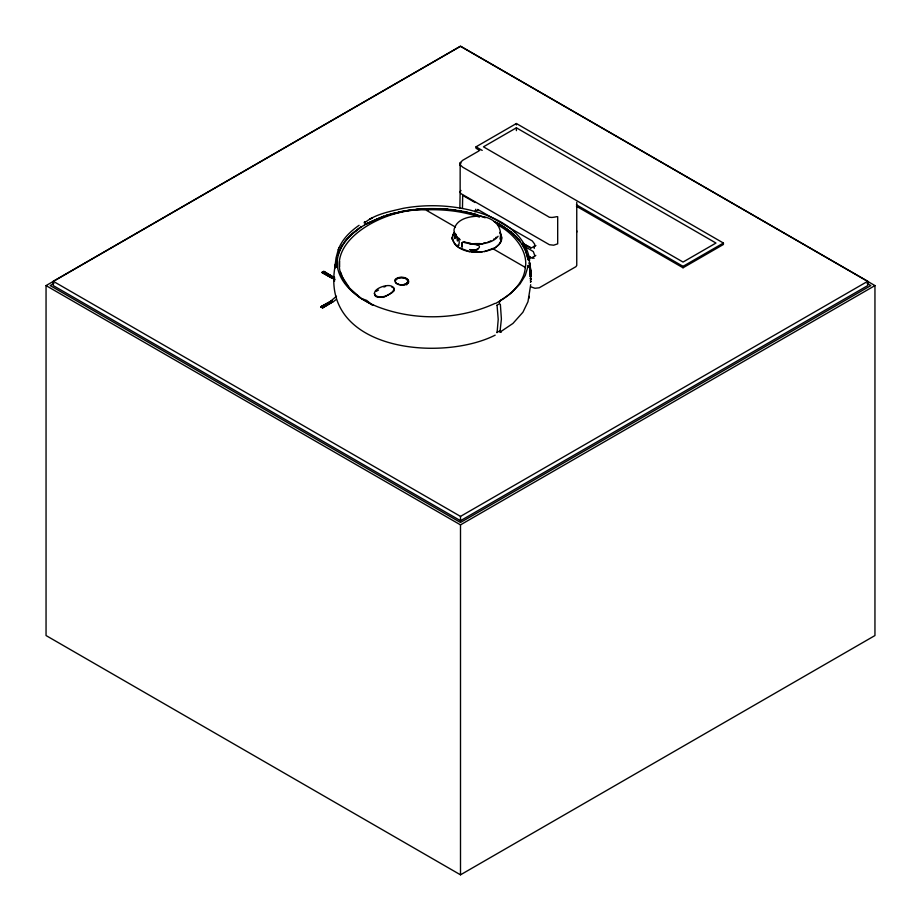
<?xml version="1.0" encoding="UTF-8"?>
<svg xmlns="http://www.w3.org/2000/svg" width="921" height="921" viewBox="0 0 921 921"><rect width="100%" height="100%" fill="white"/><g stroke="black" fill="none" stroke-linecap="round" stroke-linejoin="round"><path stroke-width="1.38" d="M336.706 266.998L337.121 258.882M339.596 266.906L339.596 261.276M460.984 162.81L460.143 164.732L462.687 167.161L547.281 216.009C550.021 219.198 556.906 216.113 557.689 216.711L557.689 243.835L553.671 245.205L549.411 244.71L460.995 193.663L460.143 192.431L460.166 162.741L462.71 160.3L479.058 150.86M460.143 163.524L460.143 162.867M576.753 232.115L576.753 202.309M530.807 276.807L530.922 275.402M530.945 278.614L530.933 278.004M530.036 278.522L530.139 278.695M530.45 270.29L530.508 270.947L530.531 268.944L530.738 272.006L530.692 270.878M364.336 223.181C374.041 214.328 390.251 211.416 403.294 208.319C422.325 204.865 441.942 204.876 460.984 208.227C489.039 213.223 524.141 227.499 529.448 259.1M530.531 269.254L530.3 267.85L530.531 269.07M530.807 273.928L530.646 271.81L530.473 273.491M459.855 208.491L460.143 191.683L460.995 190.451M462.469 207.973L462.687 195.367L475.063 202.516M495.176 335.152C441.85 362.149 320.082 351.327 335.025 266.353M452.211 237.71L452.223 237.008L452.223 239.264L452.211 238.551C457.472 254.288 480.152 254.484 493.103 248.82L525.269 267.389C524.613 279.593 515.276 290.103 505.744 297.195M530.277 276.807L530.197 276.634M530.323 280.364L530.588 279.961M530.83 281.285L530.853 281.63M530.611 272.478L530.519 273.353M530.577 281.872L530.738 281.101L530.738 281.768M530.266 267.078L530.082 265.72L530.415 268.046L530.346 267.274M530.692 284.693L527.975 301.708L522.932 312.219L512.939 323.444L499.953 332.193L501.392 319.057L500.379 304.552M335.037 266.227L336.05 257.915L338.295 249.556M334.841 268.368L335.221 264.223M530.577 270.256L530.68 270.532M528.159 265.409L527.952 267.182L528.124 265.732M529.207 264.028L529.115 263.418M499.389 302.917L499.677 301.075L510.66 293.477L519.928 284.071L525.246 275.46L527.952 266.618M461.617 242.96L462.089 247.208L461.893 243.443L462.768 242.027C474.027 245.815 491.699 244.859 498.111 236.248M525.419 267.942L525.384 265.916M336.683 259.906L336.971 257.972M530.059 272.973L530.036 272.202M528.735 298.623L529.218 296.389M455.469 233.485L454.847 238.62L455.354 234.671M497.087 332.654L498.215 319.357L497.121 306.002M452.487 236.271L453.777 233.347M374.294 293.304L375.112 295.883M337.754 255.416L339.837 249.741M479.311 247.611L476.641 249.626L477.884 249.338M339.009 247.807C343.084 238.389 350.774 231.067 359.086 225.311M338.214 249.729L339.078 247.634M340.459 248.647C345.628 238.355 354.815 230.78 364.543 224.989M393.831 291.232L394.292 289.678A5.549 3.2 0 0 0 393.877 288.618M341.346 246.517L342.497 244.641M454.306 232.391C450.68 237.25 453.224 244.157 458.094 247.093M457.852 240.266L458.186 239.771L457.426 241.014L456.643 236.179M475.766 209.24L475.063 211.588M534.215 248.44L534.675 244.169L532.292 240.957L477.688 209.424M345.156 241.037L350.026 235.58L359.305 228.074M456.125 234.452L456.402 235.695M493.357 249.43L499.228 244.33L501.185 241.521L501.945 237.802L500.402 233.393M474.856 211.715L478.045 209.827M495.671 237.745L496.304 237.158M499.999 239.092C503.568 223.688 489.189 214.42 473.567 216.504C466.348 217.252 457.645 219.981 454.801 227.406C451.025 234.452 461.951 238.355 458.612 244.917L457.852 245.101L458.911 245.447M336.499 296.217L331.007 300.891L333.091 301.892L335.774 299.786M495.901 247.093C500.771 244.169 503.327 237.273 499.723 232.414M359.547 228.304C346.538 237.123 335.463 251.019 337.339 267.297L337.201 265.352C339.711 285.591 359.547 299.544 377.645 306.785C415.083 321.084 458.6 320.128 495.072 303.377M493.483 239.379L494.266 238.85M392.841 292.21L383.689 297.333L377.529 297.276M504.8 297.967L495.832 303.366M495.084 247.645L484.446 251.629M499.746 301.017L501.082 300.211M322.016 307.384L332.067 301.328L321.901 307.246M332.285 301.455L322.016 307.602L332.435 301.558M322.269 307.775L332.654 301.685M322.454 307.867L332.654 301.766M322.603 307.971L332.654 301.984M331.986 301.593L321.717 307.361L331.986 301.524M53.268 281.285L460.5 46.177L867.732 281.285L867.732 285.591L460.5 520.699L53.268 285.591L53.268 281.285L460.5 516.393L867.732 281.285M46.05 285.591L460.5 46.303L874.95 285.591L874.95 635.548L460.5 874.823L46.05 635.548L46.05 285.591L460.5 524.866L874.95 285.591M53.925 283.438L50.195 285.591L460.5 522.472L870.806 285.591L867.075 283.438M479.737 150.411L476.019 148.269L476.019 146.83L516.393 123.518L723.411 243.04L723.411 244.468L683.037 267.781L576.419 206.235M516.393 127.812L483.456 146.83L683.037 262.059L715.974 243.04L516.393 127.812L516.393 130.632M321.717 307.142L331.963 301.259M376.24 291.347L378.508 290.034M535.872 245.573L531.003 248.037L524.153 244.238M530.83 257.569L530.208 257.35M535.803 255.428L531.67 257.822L530.381 257.65M576.419 204.796L683.037 266.353L723.411 243.04M321.613 307.004L331.871 301.202L321.613 307.223M321.636 307.418L331.882 301.478L321.533 307.361M320.842 306.705L331.307 300.879M331.537 301.006L320.842 306.923L331.756 301.132M321.084 307.107L331.871 301.202M321.314 307.234L331.882 301.328M365.05 224.39L383.804 216.078M366.028 224.171L384.103 216.251M364.693 224.897C399.979 205.878 443.369 204.186 481.165 216.354M496.626 305.312L499.781 303.665M496.764 332.469L500.494 330.524M489.926 241.221L490.881 240.795M534.192 258.225L532.338 258.076M383.861 287.018L385.565 286.454M487.923 241.97L488.936 241.613M386.371 215.491L406.034 210.817L427.091 208.745M386.083 215.318L395.8 212.624M485.781 242.603L483.548 243.098M398.39 212.037L413.517 209.539M471.068 243.501L469.722 243.743L477.93 244.894L474.868 243.961L475.892 244.203M482.834 243.8L479.208 244.18M334.277 277.094L332.366 278.142L334.899 279.489M482.005 251.997L471.989 251.997M416.188 209.251L424.431 208.641M530.818 247.657L530.657 247.657M480.083 243.581L474.614 243.628M478.08 244.226L476.813 244.215L479.277 244.18M535.469 245.608L534.652 245.423M475.201 250.282L476.525 250.27M429.531 208.687C448.389 208.514 467.5 211.001 485.171 217.782M476.71 243.708L477.792 243.708M428.023 209.758L428.058 210.356L428.023 209.758C445.396 209.378 462.952 211.381 479.438 217.091M439.973 208.618L447.779 209.182M450.381 209.458L455.573 210.126M471.494 250.005L470.194 249.833L474.81 250.167L469.814 249.591L470.7 249.833M470.205 243.19L467.108 242.58M458.163 210.506L460.857 210.944M463.574 211.416L476.284 214.455M469.56 251.629L458.923 247.645M464.069 241.705L466.107 242.315M476.606 244.41L478.828 245.423L479.484 246.77M530.139 247.496L530.772 247.588M530.957 257.5L527.86 255.854M530.726 286.799L534.974 288.273L539.234 287.789L575.901 266.687L576.753 265.455L576.753 230.883M494.117 221.604C509.44 229.064 525.465 242.131 527.883 259.469M495.521 222.306C505.088 227.084 514.194 233.427 520.607 242.108M373.293 305.346L371.98 304.655M372.786 305.254L361.308 298.623M496.592 222.537L511.293 232.138M322.776 271.925L333.137 277.889L322.661 271.983M322.442 272.121L333.114 278.084L323.041 272.098M322.212 272.248L332.999 278.142M322.108 272.305L332.884 278.211M322.085 272.432L332.665 278.338M322.085 272.662L332.435 278.464M322.88 271.856L333.126 277.808M333.126 278.027L322.857 272.282M476.019 146.83L482.213 150.411M522.748 243.225L530.266 247.427M524.878 246.483L533.305 251.583L534.905 255.888M527.733 255.923L530.461 257.696M455.458 227.084L425.801 209.965C380.108 206.615 301.374 253.148 360.226 297.932M323.064 271.753L333.229 277.682M323.041 271.879L333.448 277.854M323.144 271.96L333.229 277.981L323.259 271.902M323.847 271.315L333.897 277.371M323.628 271.442L333.897 277.589L323.478 271.545M323.294 271.637L333.678 277.716M361.389 298.508L366.719 300.419L371.324 304.252M498.353 225.334C513.193 233.232 527.388 249.775 525.603 266.1M360.79 298.128L349.681 288.285L342.612 277.474M512.893 233.474L514.425 234.843M514.862 232.299L513.319 230.918M458.52 237.975L459.119 238.597M515.841 236.213L517.165 237.595M518.408 238.976L519.674 240.45M459.683 239.195L460.189 239.805M522.84 244.756L524.625 247.772M522.242 244.226L525.35 249.741L528.286 260.033M529.54 262.6C529.46 261.748 529.218 264.143 529.471 262.692M529.552 262.301L529.506 262.013M342.681 277.647L340.689 272.271M530.093 265.306C529.897 264.12 530.335 267.113 530.059 265.11M530.68 272.57L530.818 273.146M527.768 255.474L528.435 258.41M529.897 263.751L529.794 262.992L529.782 264.546M529.333 258.225L529.621 260.355M530.91 275.552L530.841 276.668M530.427 282.171L530.496 282.033M334.473 276.956L334.496 278.948M334.496 279.224L334.519 281.227M460.143 164.007L460.143 165.204M683.037 266.353L683.037 267.781M516.393 123.518L516.393 124.945M460.5 516.393L460.5 520.699M460.5 524.866L460.5 874.823M394.706 280.237A7.046 4.075 0 0 1 402.132 277.233A7.046 4.075 0 0 1 408.544 280.928A7.046 4.075 0 0 1 403.34 285.222M408.556 281.722A7.046 4.075 0 0 1 408.095 283.403M407.001 284.497A7.046 4.075 0 0 1 406.506 284.819M407.427 279.719A7.046 4.075 0 0 1 408.487 281.308M376.689 296.884A10.833 6.251 0 0 1 375.78 296.366M391.828 287.099A9.935 5.733 0 0 1 392.737 287.617M530.83 278.729L530.749 280.007L530.933 278.764M530.991 277.67L530.991 277.67M530.392 276.035L530.427 276.691L530.392 276.035M530.784 274.09L530.818 274.907L530.795 274.147M394.292 288.918C391.955 294.444 383.504 298.185 377.529 296.516A10.833 6.251 0 0 1 375.112 295.123C371.382 289.39 386.026 284.013 390.988 285.947A9.935 5.733 0 0 1 393.405 287.352A5.549 3.2 0 0 1 394.292 288.918M364.348 222.295L364.992 221.696L364.348 222.295M530.277 269.231L530.174 268.575L530.277 269.231M530.461 271.419L530.392 270.751L530.461 271.419M530.047 269.3L530.128 270.106L530.047 269.3M530.392 274.274L530.335 273.618L530.392 274.274M530.542 275.287L530.565 276.093L530.565 275.333M530.715 275.344L530.692 274.734L530.715 275.344M530.197 271.453L530.266 272.271L530.197 271.453M530.128 274.32L530.185 275.137L530.128 274.32M372.096 218.012L370.058 219.014L372.096 218.012M501.059 331.905L500.471 332.136L501.059 331.905M477.492 249.349L476.387 249.764L477.481 249.43M475.363 250.098L474.419 250.167L475.363 250.098M360.997 227.188L360.583 226.52L360.997 227.188M529.241 260.896L529.091 260.24L529.241 260.896M529.759 263.855L529.874 264.615L529.748 263.959M398.068 284.278A6.332 3.661 0 0 0 407.842 281.4A6.332 3.661 0 0 0 398.643 277.946A6.332 3.661 0 0 0 398.068 284.278M398.068 284.359A6.332 3.661 0 0 0 407.842 281.481A6.332 3.661 0 0 0 398.643 278.027A6.332 3.661 0 0 0 398.068 284.359"/></g></svg>
